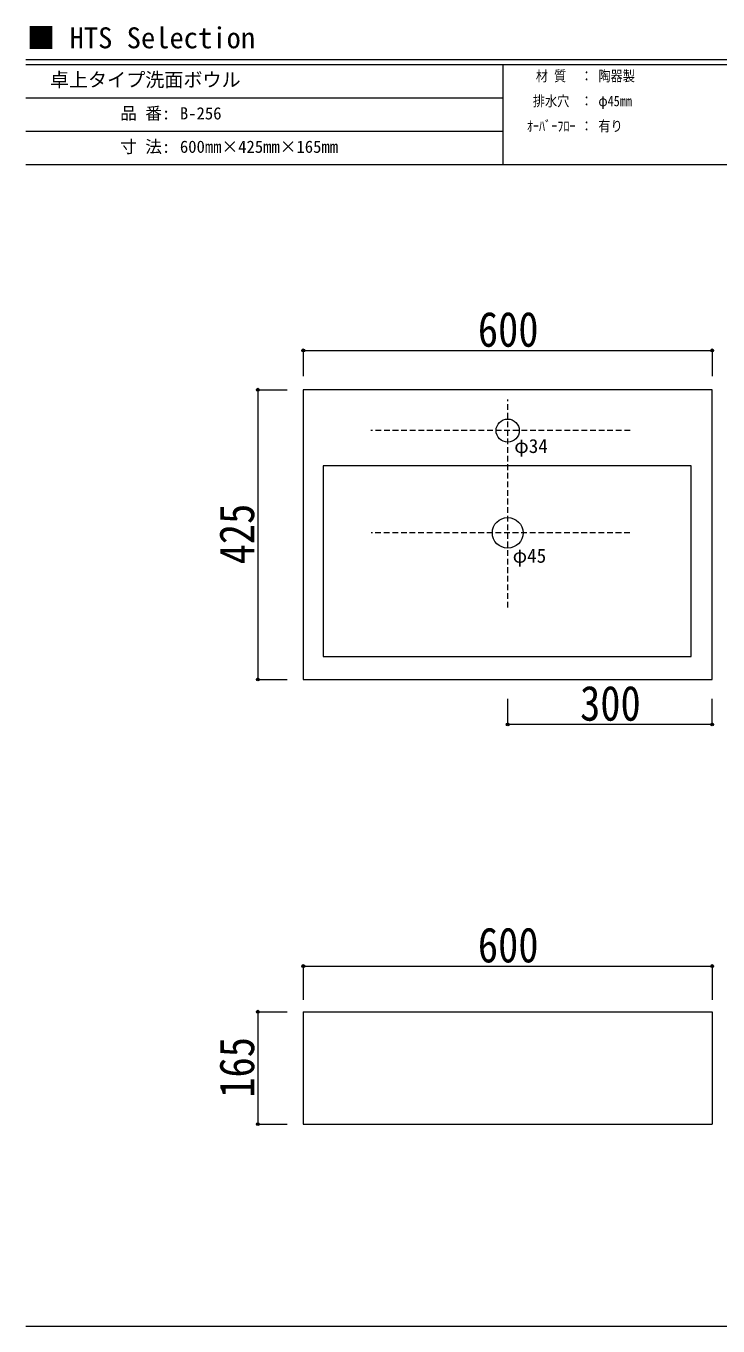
# Model space of a CAD drawing. Units: millimetres, scale not verified. Extents: x -1403 to 1403, y -962 to 946.
# Drawn here: x -1403 to -387, y -962 to 946 of the extents above; entities that cross this region are included whole.
import ezdxf
from ezdxf.enums import TextEntityAlignment as Align

# ---------------------------------------------------------------- set-up
doc = ezdxf.new("R2010")
doc.units = ezdxf.units.MM
doc.header["$LTSCALE"] = 7
doc.header["$PDMODE"] = 32
doc.header["$PDSIZE"] = 4.2
doc.linetypes.add('DASHED1', pattern=[1.8, 1.2, -0.6])
doc.layers.add('F-0', color=7, linetype='Continuous', lineweight=15)
doc.styles.add('ＭＳ ゴシック', font='')
doc.styles.get('ＭＳ ゴシック').set_extended_font_data('MS Gothic')

msp = doc.modelspace()

# ---------------------------------------------------------------- linework, layer by layer
at = {"layer": 'F-0'}
for p, q in [((1402.848, 896.05), (-1402.92, 896.05)), ((1402.848, 889.05), (-1402.92, 889.05)), ((-702.92, 889.05), (-702.92, 742.05)), ((-702.92, 840.05), (-1402.92, 840.05)), ((-702.92, 791.05), (-1402.92, 791.05)), ((1402.848, 742.05), (-1402.92, 742.05)), ((-996.035, -500.648), (-996.035, -665.648)), ((-996.035, -665.648), (-396.035, -665.648)), ((-1402.92, -961.889), (1402.848, -961.889))]:
    msp.add_line(p, q, dxfattribs=at)
at = {"layer": 'F-0', "color": 4, "lineweight": 9}
for p, q in [((-996.035, 469.745), (-396.035, 469.745)), ((-996.035, 469.745), (-996.035, 432.175)), ((-396.035, 469.745), (-396.035, 432.175)), ((-1062.641, 412.021), (-1062.641, -12.979)), ((-1062.641, 412.021), (-1019.518, 412.021)), ((-1062.641, -12.979), (-1019.518, -12.979)), ((-696.035, -79.015), (-696.035, -41.772)), ((-396.035, -79.015), (-396.035, -41.772)), ((-396.035, -79.015), (-696.035, -79.015)), ((-996.035, -433.715), (-396.035, -433.715)), ((-996.035, -433.715), (-996.035, -483.11)), ((-396.035, -433.715), (-396.035, -483.11)), ((-1062.641, -500.648), (-1062.641, -665.648)), ((-1062.641, -500.648), (-1019.518, -500.648)), ((-1062.641, -665.648), (-1019.518, -665.648))]:
    msp.add_line(p, q, dxfattribs=at)
at = {"layer": 'F-0', "color": 4, "linetype": 'DASHED1', "lineweight": 9}
for p, q in [((-696.035, 92.626), (-696.035, 397.81)), ((-516.279, 352.021), (-897.048, 352.021)), ((-516.584, 202.021), (-896.346, 202.021))]:
    msp.add_line(p, q, dxfattribs=at)
at = {"layer": 'F-0'}
for points in [[(-996.035, -12.979), (-396.035, -12.979), (-396.035, 412.021), (-996.035, 412.021)], [(-966.661, 20.581), (-426.661, 20.581), (-426.661, 300.581), (-966.661, 300.581)]]:
    msp.add_lwpolyline(points, close=True, dxfattribs=at)
msp.add_lwpolyline([(-996.035, -500.648), (-396.035, -500.648), (-396.035, -665.648)], dxfattribs=at)
for centre, radius in [((-696.035, 352.021), 17), ((-696.035, 202.021), 22.5)]:
    msp.add_circle(centre, radius, dxfattribs=at)
at = {"layer": 'F-0', "color": 6}
for p in [(-996.035, 469.745), (-396.035, 469.745), (-1062.641, 412.021), (-1062.641, -12.979), (-696.035, -79.015), (-396.035, -79.015), (-996.035, -433.715), (-396.035, -433.715), (-1062.641, -500.648), (-1062.641, -665.648)]:
    msp.add_point(p, dxfattribs=at)

# ---------------------------------------------------------------- texts
at = {"layer": 'F-0', "style": 'ＭＳ ゴシック'}
for s, height, p in [('■ HTS Selection', 30.79, (-1401.913, 903.816)), ('卓上タイプ洗面ボウル', 20.53, (-1367.92, 850.55)), ('品 番:', 17.96, (-1264.67, 803.3)), ('B-256', 17.96, (-1177.084, 803.3)), ('寸 法:', 17.96, (-1264.67, 754.3)), ('600mm×425mm×165mm', 17.96, (-1177.084, 754.3)), ('φ34', 20.53, (-686.341, 313.016)), ('φ45', 20.53, (-688.709, 151.994))]:
    msp.add_text(s, height=height, dxfattribs=at).set_placement(p, align=Align.BOTTOM_LEFT)
at = {"layer": 'F-0', "style": 'ＭＳ ゴシック', "width": 0.85}
for s, p in [('材 質', (-654.795, 860.175)), ('：', (-589.17, 860.175)), ('陶器製', (-562.92, 860.175)), ('排水穴', (-659.17, 823.425)), ('：', (-589.17, 823.425)), ('φ45mm', (-562.92, 823.425)), ('ｵｰﾊﾞｰﾌﾛｰ', (-667.92, 786.675)), ('：', (-589.17, 786.675)), ('有り', (-562.92, 786.675))]:
    msp.add_text(s, height=15.4, dxfattribs=at).set_placement(p, align=Align.BOTTOM_LEFT)
at = {"layer": 'F-0', "color": 3, "style": 'ＭＳ ゴシック', "width": 0.85}
for s, p in [('600', (-739.785, 459.745)), ('300', (-589.785, -89.015)), ('600', (-739.785, -443.715))]:
    msp.add_text(s, height=51.32, dxfattribs=at).set_placement(p, align=Align.BOTTOM_LEFT)
for s, p in [('425', (-1052.641, 155.771)), ('165', (-1052.641, -626.898))]:
    msp.add_text(s, height=51.32, rotation=90, dxfattribs=at).set_placement(p, align=Align.BOTTOM_LEFT)

doc.saveas('drawing.dxf')
